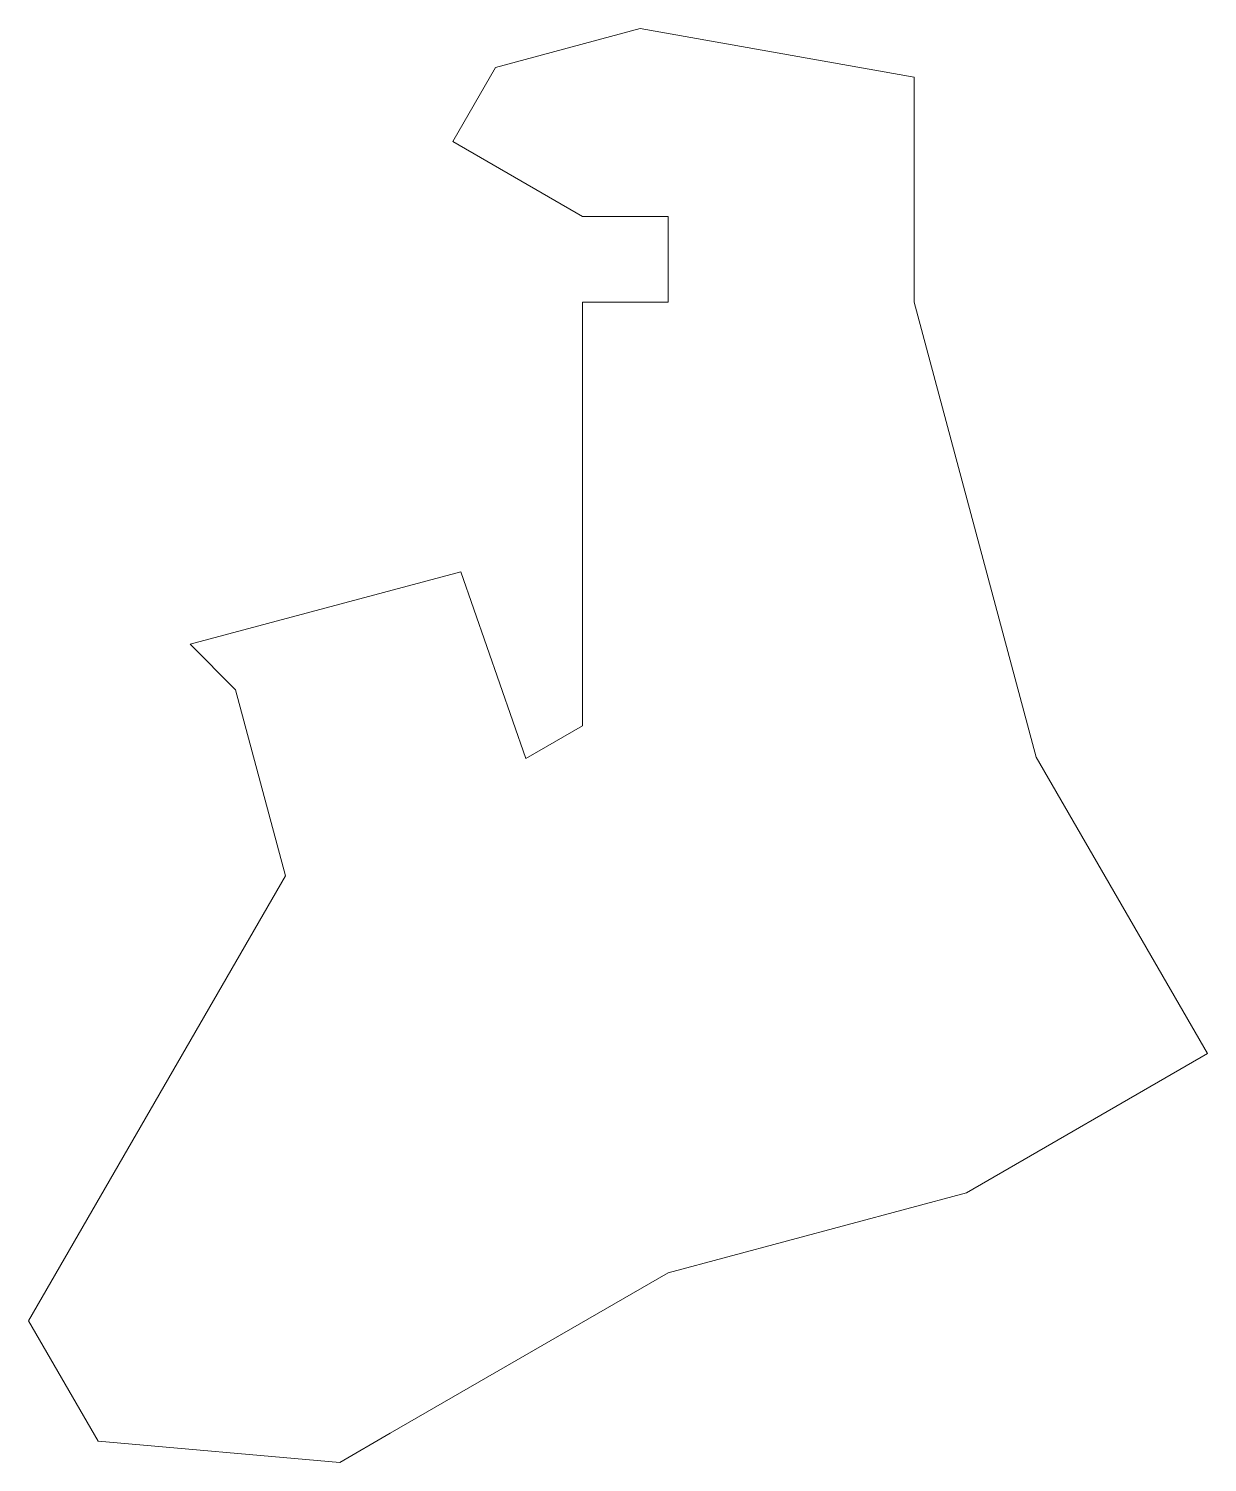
# Model space of a CAD drawing. Header units: millimetres. Extents: x 1487 to 2588, y 1271 to 2610.
import ezdxf

# ---------------------------------------------------------------- set-up
doc = ezdxf.new("R2010")
doc.units = ezdxf.units.MM
doc.layers.add('A-DETL-THIN', color=151, linetype='Continuous', lineweight=13)

msp = doc.modelspace()

# ---------------------------------------------------------------- linework, layer by layer
at = {"layer": 'A-DETL-THIN'}
for p, q in [((1922.9, 2574.2), (2058.1, 2610.5)), ((2058.1, 2610.5), (2314.2, 2565.3)), ((1882.9, 2504.9), (1922.9, 2574.2)), ((2314.2, 2565.3), (2314.2, 2354.9)), ((2004.2, 2434.9), (1882.9, 2504.9)), ((2084.2, 2434.9), (2004.2, 2434.9)), ((2084.2, 2354.9), (2084.2, 2434.9)), ((2004.2, 1959.2), (2004.2, 2354.9)), ((2004.2, 2354.9), (2084.2, 2354.9)), ((2314.2, 2354.9), (2428.1, 1929.9)), ((1637.5, 2035.3), (1890.5, 2103.1)), ((1890.5, 2103.1), (1951, 1928.5)), ((1679.9, 1992.8), (1637.5, 2035.3)), ((1726.5, 1819), (1679.9, 1992.8)), ((1951, 1928.5), (2004.2, 1959.2)), ((2428.1, 1929.9), (2588.1, 1652.8)), ((1566.5, 1541.8), (1726.5, 1819)), ((2588.1, 1652.8), (2362.9, 1522.8)), ((1486.5, 1403.3), (1566.5, 1541.8)), ((2362.9, 1522.8), (2084.2, 1448.1)), ((2084.2, 1448.1), (1824.3, 1298.1)), ((1551.5, 1290.7), (1486.5, 1403.3)), ((1551.5, 1290.7), (1777.3, 1270.9)), ((1824.3, 1298.1), (1777.3, 1270.9))]:
    msp.add_line(p, q, dxfattribs=at)

doc.saveas('drawing.dxf')
